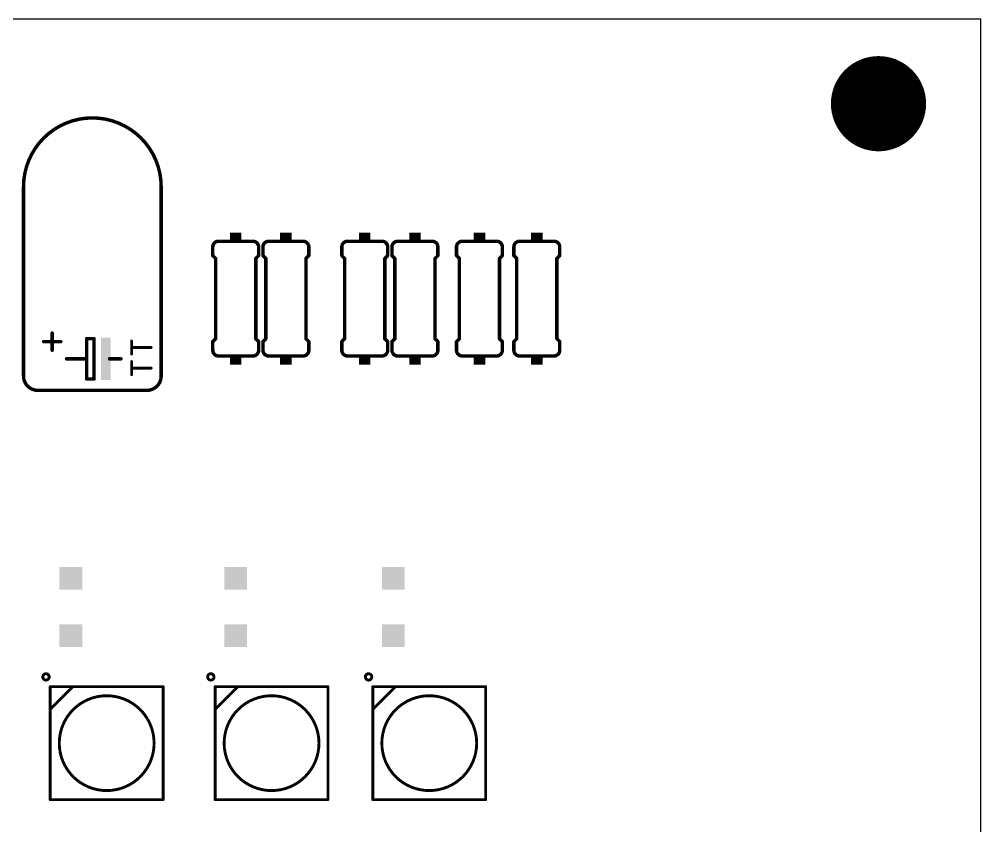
# Model space of a CAD drawing. Extents: x -7.9 to 90.2, y 6 to 77.5.
# Drawn here: x 47.56 to 90.15, y 41.74 to 77.46 of the extents above; entities that cross this region are included whole.
import ezdxf

# ---------------------------------------------------------------- set-up
doc = ezdxf.new("R2010")
doc.units = 0
for name, color, linetype in [('18', 94, 'CONTINUOUS'), ('20', 178, 'CONTINUOUS'), ('21', 251, 'CONTINUOUS'), ('22', 251, 'CONTINUOUS')]:
    doc.layers.add(name, color=color, linetype=linetype)

# ---------------------------------------------------------------- blocks, each defined once
blk = doc.blocks.new('RECT')
blk.add_solid([(-0.5, -0.5), (0.5, -0.5), (-0.5, 0.5), (0.5, 0.5)])
blk = doc.blocks.new('SQUAREV')
blk.add_solid([(-0.5, -0.5), (0.5, -0.5), (-0.5, 0.5), (0.5, 0.5)])
blk = doc.blocks.new('ROUNDV')
at = {"const_width": 0.5}
blk.add_lwpolyline([(0, -0.25, 1), (0, 0.25, 1), (0, -0.25)], format="xyb", dxfattribs=at)

msp = doc.modelspace()

# ---------------------------------------------------------------- linework, layer by layer
at = {"layer": '20'}
for p, q in [((90.15, 77.4575), (-7.9375, 77.4575)), ((90.15, 6.0325), (90.15, 77.4575))]:
    msp.add_line(p, q, dxfattribs=at)
at = {"layer": '21'}
for points, const_width in [([(53.848, 70.0405, 1), (47.752, 70.0405)], 0.1524), ([(47.7901, 70.0405, 1), (47.7139, 70.0405)], 0.0762), ([(47.7139, 70.0405, 1), (47.7901, 70.0405)], 0.0762), ([(53.8861, 70.0405, 1), (53.8099, 70.0405)], 0.0762), ([(53.8099, 70.0405, 1), (53.8861, 70.0405)], 0.0762), ([(56.388, 67.6275, 0.4142), (56.134, 67.3735)], 0.1524), ([(56.1721, 67.3735, 1), (56.0959, 67.3735)], 0.0762), ([(56.0959, 67.3735, 1), (56.1721, 67.3735)], 0.0762), ([(56.388, 67.6656, 1), (56.388, 67.5894)], 0.0762), ([(56.388, 67.5894, 1), (56.388, 67.6656)], 0.0762), ([(58.166, 67.3735, 0.4142), (57.912, 67.6275)], 0.1524), ([(57.912, 67.6656, 1), (57.912, 67.5894)], 0.0762), ([(57.912, 67.5894, 1), (57.912, 67.6656)], 0.0762), ([(58.2041, 67.3735, 1), (58.1279, 67.3735)], 0.0762), ([(58.1279, 67.3735, 1), (58.2041, 67.3735)], 0.0762), ([(58.6105, 67.6275, 0.4142), (58.3565, 67.3735)], 0.1524), ([(58.3946, 67.3735, 1), (58.3184, 67.3735)], 0.0762), ([(58.3184, 67.3735, 1), (58.3946, 67.3735)], 0.0762), ([(58.6105, 67.6656, 1), (58.6105, 67.5894)], 0.0762), ([(58.6105, 67.5894, 1), (58.6105, 67.6656)], 0.0762), ([(60.3885, 67.3735, 0.4142), (60.1345, 67.6275)], 0.1524), ([(60.1345, 67.6656, 1), (60.1345, 67.5894)], 0.0762), ([(60.1345, 67.5894, 1), (60.1345, 67.6656)], 0.0762), ([(60.4266, 67.3735, 1), (60.3504, 67.3735)], 0.0762), ([(60.3504, 67.3735, 1), (60.4266, 67.3735)], 0.0762), ([(62.103, 67.6275, 0.4142), (61.849, 67.3735)], 0.1524), ([(61.8871, 67.3735, 1), (61.8109, 67.3735)], 0.0762), ([(61.8109, 67.3735, 1), (61.8871, 67.3735)], 0.0762), ([(62.103, 67.6656, 1), (62.103, 67.5894)], 0.0762), ([(62.103, 67.5894, 1), (62.103, 67.6656)], 0.0762), ([(63.881, 67.3735, 0.4142), (63.627, 67.6275)], 0.1524), ([(63.627, 67.6656, 1), (63.627, 67.5894)], 0.0762), ([(63.627, 67.5894, 1), (63.627, 67.6656)], 0.0762), ([(63.9191, 67.3735, 1), (63.8429, 67.3735)], 0.0762), ([(63.8429, 67.3735, 1), (63.9191, 67.3735)], 0.0762), ([(64.3255, 67.6275, 0.4142), (64.0715, 67.3735)], 0.1524), ([(64.1096, 67.3735, 1), (64.0334, 67.3735)], 0.0762), ([(64.0334, 67.3735, 1), (64.1096, 67.3735)], 0.0762), ([(64.3255, 67.6656, 1), (64.3255, 67.5894)], 0.0762), ([(64.3255, 67.5894, 1), (64.3255, 67.6656)], 0.0762), ([(66.1035, 67.3735, 0.4142), (65.8495, 67.6275)], 0.1524), ([(65.8495, 67.6656, 1), (65.8495, 67.5894)], 0.0762), ([(65.8495, 67.5894, 1), (65.8495, 67.6656)], 0.0762), ([(66.1416, 67.3735, 1), (66.0654, 67.3735)], 0.0762), ([(66.0654, 67.3735, 1), (66.1416, 67.3735)], 0.0762), ([(67.183, 67.6275, 0.4142), (66.929, 67.3735)], 0.1524), ([(66.9671, 67.3735, 1), (66.8909, 67.3735)], 0.0762), ([(66.8909, 67.3735, 1), (66.9671, 67.3735)], 0.0762), ([(67.183, 67.6656, 1), (67.183, 67.5894)], 0.0762), ([(67.183, 67.5894, 1), (67.183, 67.6656)], 0.0762), ([(68.961, 67.3735, 0.4142), (68.707, 67.6275)], 0.1524), ([(68.707, 67.6656, 1), (68.707, 67.5894)], 0.0762), ([(68.707, 67.5894, 1), (68.707, 67.6656)], 0.0762), ([(68.9991, 67.3735, 1), (68.9229, 67.3735)], 0.0762), ([(68.9229, 67.3735, 1), (68.9991, 67.3735)], 0.0762), ([(69.723, 67.6275, 0.4142), (69.469, 67.3735)], 0.1524), ([(69.5071, 67.3735, 1), (69.4309, 67.3735)], 0.0762), ([(69.4309, 67.3735, 1), (69.5071, 67.3735)], 0.0762), ([(69.723, 67.6656, 1), (69.723, 67.5894)], 0.0762), ([(69.723, 67.5894, 1), (69.723, 67.6656)], 0.0762), ([(71.501, 67.3735, 0.4142), (71.247, 67.6275)], 0.1524), ([(71.247, 67.6656, 1), (71.247, 67.5894)], 0.0762), ([(71.247, 67.5894, 1), (71.247, 67.6656)], 0.0762), ([(71.5391, 67.3735, 1), (71.4629, 67.3735)], 0.0762), ([(71.4629, 67.3735, 1), (71.5391, 67.3735)], 0.0762), ([(56.0959, 66.9925, 1), (56.1721, 66.9925)], 0.0762), ([(56.1609, 67.0194, 1), (56.1071, 66.9656)], 0.0762), ([(56.2991, 66.8655, 1), (56.2229, 66.8655)], 0.0762), ([(56.2341, 66.8386, 1), (56.2879, 66.8924)], 0.0762), ([(58.0771, 66.8655, 1), (58.0009, 66.8655)], 0.0762), ([(58.0121, 66.8924, 1), (58.0659, 66.8386)], 0.0762), ([(58.1279, 66.9925, 1), (58.2041, 66.9925)], 0.0762), ([(58.1929, 66.9656, 1), (58.1391, 67.0194)], 0.0762), ([(58.3184, 66.9925, 1), (58.3946, 66.9925)], 0.0762), ([(58.3834, 67.0194, 1), (58.3296, 66.9656)], 0.0762), ([(58.5216, 66.8655, 1), (58.4454, 66.8655)], 0.0762), ([(58.4566, 66.8386, 1), (58.5104, 66.8924)], 0.0762), ([(60.2996, 66.8655, 1), (60.2234, 66.8655)], 0.0762), ([(60.2346, 66.8924, 1), (60.2884, 66.8386)], 0.0762), ([(60.3504, 66.9925, 1), (60.4266, 66.9925)], 0.0762), ([(60.4154, 66.9656, 1), (60.3616, 67.0194)], 0.0762), ([(61.8109, 66.9925, 1), (61.8871, 66.9925)], 0.0762), ([(61.8759, 67.0194, 1), (61.8221, 66.9656)], 0.0762), ([(62.0141, 66.8655, 1), (61.9379, 66.8655)], 0.0762), ([(61.9491, 66.8386, 1), (62.0029, 66.8924)], 0.0762), ([(63.7921, 66.8655, 1), (63.7159, 66.8655)], 0.0762), ([(63.7271, 66.8924, 1), (63.7809, 66.8386)], 0.0762), ([(63.8429, 66.9925, 1), (63.9191, 66.9925)], 0.0762), ([(63.9079, 66.9656, 1), (63.8541, 67.0194)], 0.0762), ([(64.0334, 66.9925, 1), (64.1096, 66.9925)], 0.0762), ([(64.0984, 67.0194, 1), (64.0446, 66.9656)], 0.0762), ([(64.2366, 66.8655, 1), (64.1604, 66.8655)], 0.0762), ([(64.1716, 66.8386, 1), (64.2254, 66.8924)], 0.0762), ([(66.0146, 66.8655, 1), (65.9384, 66.8655)], 0.0762), ([(65.9496, 66.8924, 1), (66.0034, 66.8386)], 0.0762), ([(66.0654, 66.9925, 1), (66.1416, 66.9925)], 0.0762), ([(66.1304, 66.9656, 1), (66.0766, 67.0194)], 0.0762), ([(66.8909, 66.9925, 1), (66.9671, 66.9925)], 0.0762), ([(66.9559, 67.0194, 1), (66.9021, 66.9656)], 0.0762), ([(67.0941, 66.8655, 1), (67.0179, 66.8655)], 0.0762), ([(67.0291, 66.8386, 1), (67.0829, 66.8924)], 0.0762), ([(68.8721, 66.8655, 1), (68.7959, 66.8655)], 0.0762), ([(68.8071, 66.8924, 1), (68.8609, 66.8386)], 0.0762), ([(68.9229, 66.9925, 1), (68.9991, 66.9925)], 0.0762), ([(68.9879, 66.9656, 1), (68.9341, 67.0194)], 0.0762), ([(69.4309, 66.9925, 1), (69.5071, 66.9925)], 0.0762), ([(69.4959, 67.0194, 1), (69.4421, 66.9656)], 0.0762), ([(69.6341, 66.8655, 1), (69.5579, 66.8655)], 0.0762), ([(69.5691, 66.8386, 1), (69.6229, 66.8924)], 0.0762), ([(71.4121, 66.8655, 1), (71.3359, 66.8655)], 0.0762), ([(71.3471, 66.8924, 1), (71.4009, 66.8386)], 0.0762), ([(71.4629, 66.9925, 1), (71.5391, 66.9925)], 0.0762), ([(71.5279, 66.9656, 1), (71.4741, 67.0194)], 0.0762), ([(49.0601, 63.5635, 1), (48.9839, 63.5635)], 0.0762), ([(48.641, 63.2206, 1), (48.641, 63.1444)], 0.0762), ([(49.403, 63.1444, 1), (49.403, 63.2206)], 0.0762), ([(50.546, 63.3476, 1), (50.546, 63.2714)], 0.0762), ([(50.5841, 63.3095, 1), (50.5079, 63.3095)], 0.0762), ([(50.9143, 63.3095, 1), (50.8381, 63.3095)], 0.0762), ([(50.8762, 63.2714, 1), (50.8762, 63.3476)], 0.0762), ([(52.5709, 63.2104, 1), (52.5074, 63.2104)], 0.0635), ([(56.1721, 63.1825, 1), (56.0959, 63.1825)], 0.0762), ([(56.1071, 63.2094, 1), (56.1609, 63.1556)], 0.0762), ([(56.2229, 63.3095, 1), (56.2991, 63.3095)], 0.0762), ([(56.2879, 63.2826, 1), (56.2341, 63.3364)], 0.0762), ([(58.0009, 63.3095, 1), (58.0771, 63.3095)], 0.0762), ([(58.0659, 63.3364, 1), (58.0121, 63.2826)], 0.0762), ([(58.2041, 63.1825, 1), (58.1279, 63.1825)], 0.0762), ([(58.1391, 63.1556, 1), (58.1929, 63.2094)], 0.0762), ([(58.3946, 63.1825, 1), (58.3184, 63.1825)], 0.0762), ([(58.3296, 63.2094, 1), (58.3834, 63.1556)], 0.0762), ([(58.4454, 63.3095, 1), (58.5216, 63.3095)], 0.0762), ([(58.5104, 63.2826, 1), (58.4566, 63.3364)], 0.0762), ([(60.2234, 63.3095, 1), (60.2996, 63.3095)], 0.0762), ([(60.2884, 63.3364, 1), (60.2346, 63.2826)], 0.0762), ([(60.4266, 63.1825, 1), (60.3504, 63.1825)], 0.0762), ([(60.3616, 63.1556, 1), (60.4154, 63.2094)], 0.0762), ([(61.8871, 63.1825, 1), (61.8109, 63.1825)], 0.0762), ([(61.8221, 63.2094, 1), (61.8759, 63.1556)], 0.0762), ([(61.9379, 63.3095, 1), (62.0141, 63.3095)], 0.0762), ([(62.0029, 63.2826, 1), (61.9491, 63.3364)], 0.0762), ([(63.7159, 63.3095, 1), (63.7921, 63.3095)], 0.0762), ([(63.7809, 63.3364, 1), (63.7271, 63.2826)], 0.0762), ([(63.9191, 63.1825, 1), (63.8429, 63.1825)], 0.0762), ([(63.8541, 63.1556, 1), (63.9079, 63.2094)], 0.0762), ([(64.1096, 63.1825, 1), (64.0334, 63.1825)], 0.0762), ([(64.0446, 63.2094, 1), (64.0984, 63.1556)], 0.0762), ([(64.1604, 63.3095, 1), (64.2366, 63.3095)], 0.0762), ([(64.2254, 63.2826, 1), (64.1716, 63.3364)], 0.0762), ([(65.9384, 63.3095, 1), (66.0146, 63.3095)], 0.0762), ([(66.0034, 63.3364, 1), (65.9496, 63.2826)], 0.0762), ([(66.1416, 63.1825, 1), (66.0654, 63.1825)], 0.0762), ([(66.0766, 63.1556, 1), (66.1304, 63.2094)], 0.0762), ([(66.9671, 63.1825, 1), (66.8909, 63.1825)], 0.0762), ([(66.9021, 63.2094, 1), (66.9559, 63.1556)], 0.0762), ([(67.0179, 63.3095, 1), (67.0941, 63.3095)], 0.0762), ([(67.0829, 63.2826, 1), (67.0291, 63.3364)], 0.0762), ([(68.7959, 63.3095, 1), (68.8721, 63.3095)], 0.0762), ([(68.8609, 63.3364, 1), (68.8071, 63.2826)], 0.0762), ([(68.9991, 63.1825, 1), (68.9229, 63.1825)], 0.0762), ([(68.9341, 63.1556, 1), (68.9879, 63.2094)], 0.0762), ([(69.5071, 63.1825, 1), (69.4309, 63.1825)], 0.0762), ([(69.4421, 63.2094, 1), (69.4959, 63.1556)], 0.0762), ([(69.5579, 63.3095, 1), (69.6341, 63.3095)], 0.0762), ([(69.6229, 63.2826, 1), (69.5691, 63.3364)], 0.0762), ([(71.3359, 63.3095, 1), (71.4121, 63.3095)], 0.0762), ([(71.4009, 63.3364, 1), (71.3471, 63.2826)], 0.0762), ([(71.5391, 63.1825, 1), (71.4629, 63.1825)], 0.0762), ([(71.4741, 63.1556, 1), (71.5279, 63.2094)], 0.0762), ([(48.9839, 62.8015, 1), (49.0601, 62.8015)], 0.0762), ([(52.5074, 62.6341, 1), (52.5709, 62.6341)], 0.0635), ([(52.5392, 62.954, 1), (52.5392, 62.8905)], 0.0635), ([(53.4035, 62.8905, 1), (53.4035, 62.954)], 0.0635), ([(56.134, 62.8015, 0.4142), (56.388, 62.5475)], 0.1524), ([(56.1721, 62.8015, 1), (56.0959, 62.8015)], 0.0762), ([(56.0959, 62.8015, 1), (56.1721, 62.8015)], 0.0762), ([(56.388, 62.5856, 1), (56.388, 62.5094)], 0.0762), ([(56.388, 62.5094, 1), (56.388, 62.5856)], 0.0762), ([(57.912, 62.5475, 0.4142), (58.166, 62.8015)], 0.1524), ([(57.912, 62.5856, 1), (57.912, 62.5094)], 0.0762), ([(57.912, 62.5094, 1), (57.912, 62.5856)], 0.0762), ([(58.2041, 62.8015, 1), (58.1279, 62.8015)], 0.0762), ([(58.1279, 62.8015, 1), (58.2041, 62.8015)], 0.0762), ([(58.3565, 62.8015, 0.4142), (58.6105, 62.5475)], 0.1524), ([(58.3946, 62.8015, 1), (58.3184, 62.8015)], 0.0762), ([(58.3184, 62.8015, 1), (58.3946, 62.8015)], 0.0762), ([(58.6105, 62.5856, 1), (58.6105, 62.5094)], 0.0762), ([(58.6105, 62.5094, 1), (58.6105, 62.5856)], 0.0762), ([(60.1345, 62.5475, 0.4142), (60.3885, 62.8015)], 0.1524), ([(60.1345, 62.5856, 1), (60.1345, 62.5094)], 0.0762), ([(60.1345, 62.5094, 1), (60.1345, 62.5856)], 0.0762), ([(60.4266, 62.8015, 1), (60.3504, 62.8015)], 0.0762), ([(60.3504, 62.8015, 1), (60.4266, 62.8015)], 0.0762), ([(61.849, 62.8015, 0.4142), (62.103, 62.5475)], 0.1524), ([(61.8871, 62.8015, 1), (61.8109, 62.8015)], 0.0762), ([(61.8109, 62.8015, 1), (61.8871, 62.8015)], 0.0762), ([(62.103, 62.5856, 1), (62.103, 62.5094)], 0.0762), ([(62.103, 62.5094, 1), (62.103, 62.5856)], 0.0762), ([(63.627, 62.5475, 0.4142), (63.881, 62.8015)], 0.1524), ([(63.627, 62.5856, 1), (63.627, 62.5094)], 0.0762), ([(63.627, 62.5094, 1), (63.627, 62.5856)], 0.0762), ([(63.9191, 62.8015, 1), (63.8429, 62.8015)], 0.0762), ([(63.8429, 62.8015, 1), (63.9191, 62.8015)], 0.0762), ([(64.0715, 62.8015, 0.4142), (64.3255, 62.5475)], 0.1524), ([(64.1096, 62.8015, 1), (64.0334, 62.8015)], 0.0762), ([(64.0334, 62.8015, 1), (64.1096, 62.8015)], 0.0762), ([(64.3255, 62.5856, 1), (64.3255, 62.5094)], 0.0762), ([(64.3255, 62.5094, 1), (64.3255, 62.5856)], 0.0762), ([(65.8495, 62.5475, 0.4142), (66.1035, 62.8015)], 0.1524), ([(65.8495, 62.5856, 1), (65.8495, 62.5094)], 0.0762), ([(65.8495, 62.5094, 1), (65.8495, 62.5856)], 0.0762), ([(66.1416, 62.8015, 1), (66.0654, 62.8015)], 0.0762), ([(66.0654, 62.8015, 1), (66.1416, 62.8015)], 0.0762), ([(66.929, 62.8015, 0.4142), (67.183, 62.5475)], 0.1524), ([(66.9671, 62.8015, 1), (66.8909, 62.8015)], 0.0762), ([(66.8909, 62.8015, 1), (66.9671, 62.8015)], 0.0762), ([(67.183, 62.5856, 1), (67.183, 62.5094)], 0.0762), ([(67.183, 62.5094, 1), (67.183, 62.5856)], 0.0762), ([(68.707, 62.5475, 0.4142), (68.961, 62.8015)], 0.1524), ([(68.707, 62.5856, 1), (68.707, 62.5094)], 0.0762), ([(68.707, 62.5094, 1), (68.707, 62.5856)], 0.0762), ([(68.9991, 62.8015, 1), (68.9229, 62.8015)], 0.0762), ([(68.9229, 62.8015, 1), (68.9991, 62.8015)], 0.0762), ([(69.469, 62.8015, 0.4142), (69.723, 62.5475)], 0.1524), ([(69.5071, 62.8015, 1), (69.4309, 62.8015)], 0.0762), ([(69.4309, 62.8015, 1), (69.5071, 62.8015)], 0.0762), ([(69.723, 62.5856, 1), (69.723, 62.5094)], 0.0762), ([(69.723, 62.5094, 1), (69.723, 62.5856)], 0.0762), ([(71.247, 62.5475, 0.4142), (71.501, 62.8015)], 0.1524), ([(71.247, 62.5856, 1), (71.247, 62.5094)], 0.0762), ([(71.247, 62.5094, 1), (71.247, 62.5856)], 0.0762), ([(71.5391, 62.8015, 1), (71.4629, 62.8015)], 0.0762), ([(71.4629, 62.8015, 1), (71.5391, 62.8015)], 0.0762), ([(49.657, 62.4586, 1), (49.657, 62.3824)], 0.0762), ([(50.5841, 62.4205, 1), (50.5079, 62.4205)], 0.0762), ([(50.5079, 62.4205, 1), (50.5841, 62.4205)], 0.0762), ([(50.546, 62.3824, 1), (50.546, 62.4586)], 0.0762), ([(51.562, 62.4586, 1), (51.562, 62.3824)], 0.0762), ([(52.07, 62.3824, 1), (52.07, 62.4586)], 0.0762), ([(52.5709, 62.2982, 1), (52.5074, 62.2982)], 0.0635), ([(52.5074, 61.722, 1), (52.5709, 61.722)], 0.0635), ([(52.5392, 62.0419, 1), (52.5392, 61.9784)], 0.0635), ([(53.4035, 61.9784, 1), (53.4035, 62.0419)], 0.0635), ([(47.752, 61.6585, 0.4142), (48.387, 61.0235)], 0.1524), ([(47.7901, 61.6585, 1), (47.7139, 61.6585)], 0.0762), ([(47.7139, 61.6585, 1), (47.7901, 61.6585)], 0.0762), ([(50.546, 61.5696, 1), (50.546, 61.4934)], 0.0762), ([(50.5079, 61.5315, 1), (50.5841, 61.5315)], 0.0762), ([(50.8381, 61.5315, 1), (50.9143, 61.5315)], 0.0762), ([(50.8762, 61.4934, 1), (50.8762, 61.5696)], 0.0762), ([(53.213, 61.0235, 0.4142), (53.848, 61.6585)], 0.1524), ([(53.8861, 61.6585, 1), (53.8099, 61.6585)], 0.0762), ([(53.8099, 61.6585, 1), (53.8861, 61.6585)], 0.0762), ([(48.387, 61.0616, 1), (48.387, 60.9854)], 0.0762), ([(48.387, 60.9854, 1), (48.387, 61.0616)], 0.0762), ([(53.213, 61.0616, 1), (53.213, 60.9854)], 0.0762), ([(53.213, 60.9854, 1), (53.213, 61.0616)], 0.0762)]:
    msp.add_lwpolyline(points, format="xyb", dxfattribs=dict(at, const_width=const_width))
for points, const_width in [([(47.752, 70.0405), (47.752, 61.6585)], 0.1524), ([(53.848, 70.0405), (53.848, 61.6585)], 0.1524), ([(56.134, 67.3735), (56.134, 66.9925)], 0.1524), ([(57.912, 67.6275), (56.388, 67.6275)], 0.1524), ([(58.166, 67.3735), (58.166, 66.9925)], 0.1524), ([(58.3565, 67.3735), (58.3565, 66.9925)], 0.1524), ([(58.6105, 67.6275), (60.1345, 67.6275)], 0.1524), ([(60.3885, 67.3735), (60.3885, 66.9925)], 0.1524), ([(61.849, 67.3735), (61.849, 66.9925)], 0.1524), ([(62.103, 67.6275), (63.627, 67.6275)], 0.1524), ([(63.881, 67.3735), (63.881, 66.9925)], 0.1524), ([(64.0715, 67.3735), (64.0715, 66.9925)], 0.1524), ([(65.8495, 67.6275), (64.3255, 67.6275)], 0.1524), ([(66.1035, 67.3735), (66.1035, 66.9925)], 0.1524), ([(66.929, 67.3735), (66.929, 66.9925)], 0.1524), ([(68.707, 67.6275), (67.183, 67.6275)], 0.1524), ([(68.961, 67.3735), (68.961, 66.9925)], 0.1524), ([(69.469, 67.3735), (69.469, 66.9925)], 0.1524), ([(69.723, 67.6275), (71.247, 67.6275)], 0.1524), ([(71.501, 67.3735), (71.501, 66.9925)], 0.1524), ([(56.261, 66.8655), (56.134, 66.9925)], 0.1524), ([(56.261, 66.8655), (56.261, 63.3095)], 0.1524), ([(58.039, 66.8655), (58.166, 66.9925)], 0.1524), ([(58.039, 66.8655), (58.039, 63.3095)], 0.1524), ([(58.4835, 66.8655), (58.3565, 66.9925)], 0.1524), ([(58.4835, 63.3095), (58.4835, 66.8655)], 0.1524), ([(60.2615, 66.8655), (60.3885, 66.9925)], 0.1524), ([(60.2615, 63.3095), (60.2615, 66.8655)], 0.1524), ([(61.976, 66.8655), (61.849, 66.9925)], 0.1524), ([(61.976, 63.3095), (61.976, 66.8655)], 0.1524), ([(63.754, 66.8655), (63.881, 66.9925)], 0.1524), ([(63.754, 63.3095), (63.754, 66.8655)], 0.1524), ([(64.1985, 66.8655), (64.0715, 66.9925)], 0.1524), ([(64.1985, 66.8655), (64.1985, 63.3095)], 0.1524), ([(65.9765, 66.8655), (66.1035, 66.9925)], 0.1524), ([(65.9765, 66.8655), (65.9765, 63.3095)], 0.1524), ([(67.056, 66.8655), (66.929, 66.9925)], 0.1524), ([(67.056, 66.8655), (67.056, 63.3095)], 0.1524), ([(68.834, 66.8655), (68.961, 66.9925)], 0.1524), ([(68.834, 66.8655), (68.834, 63.3095)], 0.1524), ([(69.596, 66.8655), (69.469, 66.9925)], 0.1524), ([(69.596, 63.3095), (69.596, 66.8655)], 0.1524), ([(71.374, 66.8655), (71.501, 66.9925)], 0.1524), ([(71.374, 63.3095), (71.374, 66.8655)], 0.1524), ([(49.022, 62.8015), (49.022, 63.5635)], 0.1524), ([(48.641, 63.1825), (49.403, 63.1825)], 0.1524), ([(50.8762, 63.3095), (50.546, 63.3095)], 0.1524), ([(50.546, 63.3095), (50.546, 62.4205)], 0.1524), ([(50.8762, 61.5315), (50.8762, 63.3095)], 0.1524), ([(52.5392, 62.6341), (52.5392, 63.2104)], 0.127), ([(56.261, 63.3095), (56.134, 63.1825)], 0.1524), ([(56.134, 62.8015), (56.134, 63.1825)], 0.1524), ([(58.039, 63.3095), (58.166, 63.1825)], 0.1524), ([(58.166, 62.8015), (58.166, 63.1825)], 0.1524), ([(58.4835, 63.3095), (58.3565, 63.1825)], 0.1524), ([(58.3565, 62.8015), (58.3565, 63.1825)], 0.1524), ([(60.2615, 63.3095), (60.3885, 63.1825)], 0.1524), ([(60.3885, 62.8015), (60.3885, 63.1825)], 0.1524), ([(61.976, 63.3095), (61.849, 63.1825)], 0.1524), ([(61.849, 62.8015), (61.849, 63.1825)], 0.1524), ([(63.754, 63.3095), (63.881, 63.1825)], 0.1524), ([(63.881, 62.8015), (63.881, 63.1825)], 0.1524), ([(64.1985, 63.3095), (64.0715, 63.1825)], 0.1524), ([(64.0715, 62.8015), (64.0715, 63.1825)], 0.1524), ([(65.9765, 63.3095), (66.1035, 63.1825)], 0.1524), ([(66.1035, 62.8015), (66.1035, 63.1825)], 0.1524), ([(67.056, 63.3095), (66.929, 63.1825)], 0.1524), ([(66.929, 62.8015), (66.929, 63.1825)], 0.1524), ([(68.834, 63.3095), (68.961, 63.1825)], 0.1524), ([(68.961, 62.8015), (68.961, 63.1825)], 0.1524), ([(69.596, 63.3095), (69.469, 63.1825)], 0.1524), ([(69.469, 62.8015), (69.469, 63.1825)], 0.1524), ([(71.374, 63.3095), (71.501, 63.1825)], 0.1524), ([(71.501, 62.8015), (71.501, 63.1825)], 0.1524), ([(53.4035, 62.9222), (52.5392, 62.9222)], 0.127), ([(57.912, 62.5475), (56.388, 62.5475)], 0.1524), ([(58.6105, 62.5475), (60.1345, 62.5475)], 0.1524), ([(62.103, 62.5475), (63.627, 62.5475)], 0.1524), ([(65.8495, 62.5475), (64.3255, 62.5475)], 0.1524), ([(68.707, 62.5475), (67.183, 62.5475)], 0.1524), ([(69.723, 62.5475), (71.247, 62.5475)], 0.1524), ([(49.657, 62.4205), (50.546, 62.4205)], 0.1524), ([(50.546, 62.4205), (50.546, 61.5315)], 0.1524), ([(51.562, 62.4205), (52.07, 62.4205)], 0.1524), ([(52.5392, 61.722), (52.5392, 62.2982)], 0.127), ([(53.4035, 62.0101), (52.5392, 62.0101)], 0.127), ([(50.546, 61.5315), (50.8762, 61.5315)], 0.1524), ([(48.387, 61.0235), (53.213, 61.0235)], 0.1524)]:
    msp.add_lwpolyline(points, dxfattribs=dict(at, const_width=const_width))
at = {"layer": '22'}
for points, const_width in [([(48.747, 48.1951, 1), (48.747, 48.4779, 1), (48.747, 48.1951)], 0.127), ([(56.0495, 48.1951, 1), (56.0495, 48.4779, 1), (56.0495, 48.1951)], 0.127), ([(63.0345, 48.1951, 1), (63.0345, 48.4779, 1), (63.0345, 48.1951)], 0.127), ([(48.9668, 47.9025, 1), (48.9032, 47.9025)], 0.0635), ([(48.935, 47.9343, 1), (48.935, 47.8708)], 0.0635), ([(49.935, 47.9343, 1), (49.935, 47.8708)], 0.0635), ([(49.9575, 47.88, 1), (49.9125, 47.925)], 0.0635), ([(49.935, 47.8708, 1), (49.935, 47.9343)], 0.0635), ([(53.9668, 47.9025, 1), (53.9032, 47.9025)], 0.0635), ([(53.935, 47.8708, 1), (53.935, 47.9343)], 0.0635), ([(56.2375, 47.9343, 1), (56.2375, 47.8708)], 0.0635), ([(56.2693, 47.9025, 1), (56.2058, 47.9025)], 0.0635), ([(57.2375, 47.9343, 1), (57.2375, 47.8708)], 0.0635), ([(57.26, 47.88, 1), (57.215, 47.925)], 0.0635), ([(57.2375, 47.8708, 1), (57.2375, 47.9343)], 0.0635), ([(61.2693, 47.9025, 1), (61.2058, 47.9025)], 0.0635), ([(61.2375, 47.8708, 1), (61.2375, 47.9343)], 0.0635), ([(63.2225, 47.9343, 1), (63.2225, 47.8708)], 0.0635), ([(63.2543, 47.9025, 1), (63.1908, 47.9025)], 0.0635), ([(64.2225, 47.9343, 1), (64.2225, 47.8708)], 0.0635), ([(64.245, 47.88, 1), (64.2, 47.925)], 0.0635), ([(64.2225, 47.8708, 1), (64.2225, 47.9343)], 0.0635), ([(68.2542, 47.9025, 1), (68.1907, 47.9025)], 0.0635), ([(68.2225, 47.8708, 1), (68.2225, 47.9343)], 0.0635), ([(51.435, 43.3025, 1), (51.435, 47.5025, 1), (51.435, 43.3025)], 0.127), ([(58.7375, 43.3025, 1), (58.7375, 47.5025, 1), (58.7375, 43.3025)], 0.127), ([(65.7225, 43.3025, 1), (65.7225, 47.5025, 1), (65.7225, 43.3025)], 0.127), ([(48.9668, 46.9025, 1), (48.9032, 46.9025)], 0.0635), ([(48.9125, 46.925, 1), (48.9575, 46.88)], 0.0635), ([(48.9032, 46.9025, 1), (48.9668, 46.9025)], 0.0635), ([(56.215, 46.925, 1), (56.26, 46.88)], 0.0635), ([(56.2693, 46.9025, 1), (56.2058, 46.9025)], 0.0635), ([(56.2058, 46.9025, 1), (56.2693, 46.9025)], 0.0635), ([(63.2, 46.925, 1), (63.245, 46.88)], 0.0635), ([(63.2543, 46.9025, 1), (63.1908, 46.9025)], 0.0635), ([(63.1908, 46.9025, 1), (63.2543, 46.9025)], 0.0635), ([(48.9032, 42.9025, 1), (48.9668, 42.9025)], 0.0635), ([(48.935, 42.9343, 1), (48.935, 42.8708)], 0.0635), ([(53.9032, 42.9025, 1), (53.9668, 42.9025)], 0.0635), ([(53.935, 42.8708, 1), (53.935, 42.9343)], 0.0635), ([(56.2375, 42.9343, 1), (56.2375, 42.8708)], 0.0635), ([(56.2058, 42.9025, 1), (56.2693, 42.9025)], 0.0635), ([(61.2058, 42.9025, 1), (61.2693, 42.9025)], 0.0635), ([(61.2375, 42.8708, 1), (61.2375, 42.9343)], 0.0635), ([(63.2225, 42.9343, 1), (63.2225, 42.8708)], 0.0635), ([(63.1908, 42.9025, 1), (63.2543, 42.9025)], 0.0635), ([(68.1907, 42.9025, 1), (68.2542, 42.9025)], 0.0635), ([(68.2225, 42.8708, 1), (68.2225, 42.9343)], 0.0635)]:
    msp.add_lwpolyline(points, format="xyb", dxfattribs=dict(at, const_width=const_width))
at = {"layer": '22', "const_width": 0.127}
for points in [[(49.935, 47.9025), (48.935, 47.9025)], [(48.935, 47.9025), (48.935, 46.9025)], [(48.935, 46.9025), (49.935, 47.9025)], [(53.935, 47.9025), (49.935, 47.9025)], [(53.935, 42.9025), (53.935, 47.9025)], [(57.2375, 47.9025), (56.2375, 47.9025)], [(56.2375, 47.9025), (56.2375, 46.9025)], [(56.2375, 46.9025), (57.2375, 47.9025)], [(61.2375, 47.9025), (57.2375, 47.9025)], [(61.2375, 42.9025), (61.2375, 47.9025)], [(64.2225, 47.9025), (63.2225, 47.9025)], [(63.2225, 47.9025), (63.2225, 46.9025)], [(63.2225, 46.9025), (64.2225, 47.9025)], [(68.2225, 47.9025), (64.2225, 47.9025)], [(68.2225, 42.9025), (68.2225, 47.9025)], [(48.935, 46.9025), (48.935, 42.9025)], [(56.2375, 46.9025), (56.2375, 42.9025)], [(63.2225, 46.9025), (63.2225, 42.9025)], [(48.935, 42.9025), (53.935, 42.9025)], [(56.2375, 42.9025), (61.2375, 42.9025)], [(63.2225, 42.9025), (68.2225, 42.9025)]]:
    msp.add_lwpolyline(points, dxfattribs=at)

# ---------------------------------------------------------------- block references
at = {"layer": '18'}
for name, p, xscale, yscale in [('ROUNDV', (85.62, 73.7175), 4.216, 4.216), ('SQUAREV', (49.8475, 52.705), 1.0064, 1.0064), ('SQUAREV', (57.15, 52.705), 1.0064, 1.0064), ('SQUAREV', (64.135, 52.705), 1.0064, 1.0064), ('SQUAREV', (49.8475, 50.165), 1.0064, 1.0064), ('SQUAREV', (57.15, 50.165), 1.0064, 1.0064), ('SQUAREV', (64.135, 50.165), 1.0064, 1.0064)]:
    msp.add_blockref(name, p, dxfattribs=dict(at, xscale=xscale, yscale=yscale))
at = {"layer": '21', "xscale": 0.381, "yscale": 0.508}
for p, rotation in [((57.15, 67.818), 90), ((59.3725, 67.818), 270), ((62.865, 67.818), 270), ((65.0875, 67.818), 90), ((67.945, 67.818), 90), ((70.485, 67.818), 270), ((57.15, 62.357), 90), ((59.3725, 62.357), 270), ((62.865, 62.357), 270), ((65.0875, 62.357), 90), ((67.945, 62.357), 90), ((70.485, 62.357), 270)]:
    msp.add_blockref('RECT', p, dxfattribs=dict(at, rotation=rotation))
at = {"layer": '21', "xscale": 0.4318, "yscale": 1.8796}
msp.add_blockref('RECT', (51.3969, 62.4205), dxfattribs=at)

doc.saveas('drawing.dxf')
